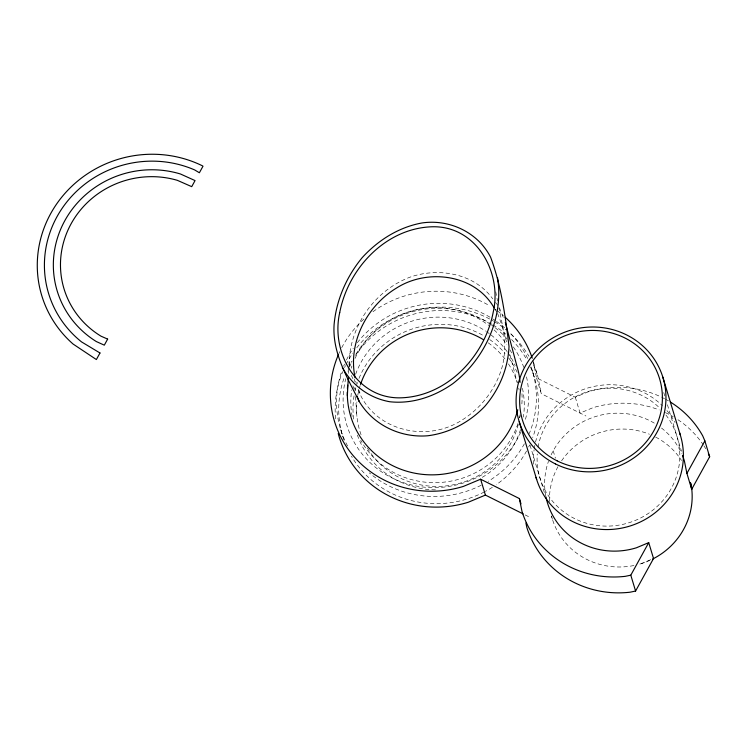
<?xml version="1.0" encoding="UTF-8"?>
<svg xmlns="http://www.w3.org/2000/svg" width="747" height="747" viewBox="0 0 747 747"><rect width="100%" height="100%" fill="white"/><g stroke="black" fill="none" stroke-linecap="round" stroke-linejoin="round"><path stroke-width="0.56" stroke-dasharray="3.73 2.8" d="M348.569 373.416L348.69 371.082M349.017 365.255C349.129 326.99 373.92 290.947 409.692 277.286C438.246 267.024 474.42 273.299 492.749 298.903M532.975 360.39L536.523 377.851L575.283 397.199L587.87 391.942A98.455 94.495 -16.8 0 1 661.59 397.199M641.253 563.64L652.504 558.933M536.523 377.851L541.314 393.725L585.928 415.995M525.16 514.926L530.034 517.354M495.504 302.386L498.268 305.878M494.691 308.763L497.035 312.498M358.168 389.747C373.621 430.655 426.089 443.092 461.525 420.384C479.546 409.3 493.412 392.128 500.481 372.193C508.109 351.146 503.525 328.895 498.856 307.773M351.37 375.414L353.798 380.531M499.388 307.801L504.076 319.361M352.873 385.779L354.153 388.935M497.623 313.432L502.628 327.139L507.017 343.788M355.591 381.157L356.366 383.267M358.672 389.589L360.596 394.864M663.747 392.558L664.755 395.919M667.426 404.743L681.469 451.281M575.283 397.199L580.083 413.072L592.66 407.815A98.455 94.495 -16.8 0 1 659.209 409.944M533.619 362.51L537.775 376.264L541.314 393.725M532.172 370.11L534.348 377.328M553.191 450.805L555.423 458.21M530.015 445.072L544.731 493.814M551.417 515.972L552.425 519.296M340.735 429.665L342.91 436.883M509.949 354.89L517.26 382.641A82.347 79.033 -16.8 0 0 507.671 362.715M495.747 291.825L497.521 300.938M349.213 361.763L349.736 366.394M354.311 379.196L354.47 381.521M354.881 387.329L355.124 390.812M355.535 396.62L356.926 416.368M335.608 418.787A103.824 99.65 -16.8 0 1 342.742 371.614M344.535 367.552A103.824 99.65 -16.8 0 1 345.497 365.554M346.001 364.573A103.824 99.65 -16.8 0 1 352.799 353.126M356.777 347.728A103.824 99.65 -16.8 0 1 493.599 321.182M494.551 321.752A103.824 99.65 -16.8 0 1 506.401 330.053M510.799 333.862A103.824 99.65 -16.8 0 1 528.941 356.3M533.209 364.452A103.824 99.65 -16.8 0 1 537.775 376.264M665.381 412.587A98.455 94.495 -16.8 0 1 673.243 416.742M677.949 419.702A98.455 94.495 -16.8 0 1 703.254 444.82M703.898 445.791A98.455 94.495 -16.8 0 1 705.766 448.742M649.498 560.53A71.6 68.724 -16.8 0 1 639.161 564.256M633.923 565.516A71.6 68.724 -16.8 0 1 551.501 516.065M549.456 501.592A71.6 68.724 -16.8 0 1 557.981 466.679M561.595 460.815A71.6 68.724 -16.8 0 1 649.442 434.24M655.689 437.107A71.6 68.724 -16.8 0 1 681.544 460.507M530.407 366.936A100.247 96.214 -16.8 0 1 532.686 437.63M529.642 444.941A100.247 96.214 -16.8 0 1 528.661 446.986M526.57 451.001A100.247 96.214 -16.8 0 1 496.223 484.728M492.376 487.305A100.247 96.214 -16.8 0 1 485.401 491.386M484.383 491.918A100.247 96.214 -16.8 0 1 351.435 456.156M343.956 440.03A100.247 96.214 -16.8 0 1 344.582 376.581M348.102 368.234A100.247 96.214 -16.8 0 1 351.809 361.24M355.441 355.46A100.247 96.214 -16.8 0 1 488.071 322.125M489.07 322.667A100.247 96.214 -16.8 0 1 492.03 324.338M493.001 324.917A100.247 96.214 -16.8 0 1 505.784 334.152M511.555 339.512A100.247 96.214 -16.8 0 1 526.383 359.018M338.821 353.704A103.824 99.65 -16.8 0 1 339.745 351.678M341.715 347.71A103.824 99.65 -16.8 0 1 365.059 318.035M372.949 311.723A103.824 99.65 -16.8 0 1 489.761 305.878M494.439 308.856A103.824 99.65 -16.8 0 1 496.26 310.117M497.157 310.752A103.824 99.65 -16.8 0 1 503.394 315.673M545.74 495.784A71.6 68.724 -16.8 0 1 548.503 461.235M551.109 454.886A71.6 68.724 -16.8 0 1 655.875 424.091M661.487 428.022A71.6 68.724 -16.8 0 1 681.591 453.522M662.589 397.684A98.455 94.495 -16.8 0 1 664.559 398.702M665.54 399.225A98.455 94.495 -16.8 0 1 668.444 400.868M351.211 368.224A86.82 83.328 -16.8 0 1 351.949 366.011M355.04 358.411A86.82 83.328 -16.8 0 1 488.771 325.431M494.084 329.894A86.82 83.328 -16.8 0 1 506.868 344.778M509.874 349.643A86.82 83.328 -16.8 0 1 512.545 354.76M522.452 388.281A85.924 82.469 -16.8 0 1 523.386 417.106M520.491 429.618A85.924 82.469 -16.8 0 1 480.676 478.267M435.501 489.864A85.924 82.469 -16.8 0 1 357.299 434.819M353.63 419.067A85.924 82.469 -16.8 0 1 354.255 394.799M355.208 390.214A85.924 82.469 -16.8 0 1 355.787 387.945M356.767 384.584A85.924 82.469 -16.8 0 1 357.458 382.511M358.999 378.412A85.924 82.469 -16.8 0 1 484.121 336.001M489.687 339.549A85.924 82.469 -16.8 0 1 505.037 353.396M508.66 357.934A85.924 82.469 -16.8 0 1 517.41 372.921M518.717 387.982A82.347 79.033 -16.8 0 1 519.184 390.158M520.155 414.482A82.347 79.033 -16.8 0 1 519.688 417.797M518.306 424.38A82.347 79.033 -16.8 0 1 449.787 485.419A82.347 79.033 -16.8 0 1 367.207 447.733M361.062 434.707A82.347 79.033 -16.8 0 1 356.879 401.933M357.766 395.312A82.347 79.033 -16.8 0 1 358.952 389.831M359.242 388.739A82.347 79.033 -16.8 0 1 360.185 385.527M488.239 342.845A82.347 79.033 -16.8 0 1 505.065 359.092M526.514 376.843A93.086 89.341 -16.8 0 1 524.824 421.485M520.939 431.887A93.086 89.341 -16.8 0 1 406.265 483.57A93.086 89.341 -16.8 0 1 345.73 378.729M347.953 371.268A93.086 89.341 -16.8 0 1 349.101 368.14M349.503 367.113A93.086 89.341 -16.8 0 1 352.229 361.006M355.992 354.125A93.086 89.341 -16.8 0 1 490.648 324.413M491.563 325.048A93.086 89.341 -16.8 0 1 494.271 327.027M495.149 327.709A93.086 89.341 -16.8 0 1 507.213 339.091M513.31 346.888A93.086 89.341 -16.8 0 1 523.778 367.365M521.976 393.669A85.924 82.469 -16.8 0 1 521.649 406.433M520.136 415.64A85.924 82.469 -16.8 0 1 519.595 417.918M517.979 423.446A85.924 82.469 -16.8 0 1 443.97 482.151A85.924 82.469 -16.8 0 1 360.773 440.282M352.173 416.434A85.924 82.469 -16.8 0 1 351.697 389.887M355.637 374.266A85.924 82.469 -16.8 0 1 485.69 331.108M486.605 331.715A85.924 82.469 -16.8 0 1 489.294 333.61M491.031 334.927A85.924 82.469 -16.8 0 1 507.166 351.66M507.839 352.612A85.924 82.469 -16.8 0 1 515.234 365.703M531.126 366.954A100.247 96.214 -16.8 0 1 529.278 433.577M524.394 443.783A100.247 96.214 -16.8 0 1 488.23 481.311M481.18 485.233A100.247 96.214 -16.8 0 1 369.298 472.842M347.626 446.043A100.247 96.214 -16.8 0 1 342.023 370.428M343.629 366.198A100.247 96.214 -16.8 0 1 344.516 364.116M346.421 359.998A100.247 96.214 -16.8 0 1 353.266 348.242M357.299 342.714A100.247 96.214 -16.8 0 1 491.797 318.297M492.749 318.904A100.247 96.214 -16.8 0 1 495.588 320.78M496.512 321.425A100.247 96.214 -16.8 0 1 505.299 328.419M510.939 333.909A100.247 96.214 -16.8 0 1 527.765 358.709M665.941 415.033A71.6 68.724 -16.8 0 1 628.348 522.928A71.6 68.724 -16.8 0 1 537.252 453.952M538.083 447.182A71.6 68.724 -16.8 0 1 587.431 391.717A71.6 68.724 -16.8 0 1 659.909 408.236M533.722 464.204A75.186 72.16 -16.8 0 1 534.105 449.741M534.254 448.63A75.186 72.16 -16.8 0 1 534.824 445.305M535.534 442.047A75.186 72.16 -16.8 0 1 588.617 387.758A75.186 72.16 -16.8 0 1 662.328 405.64M666.922 410.579A75.186 72.16 -16.8 0 1 675.064 422.522"/><path stroke-width="1.12" d="M347.346 395.555L348.307 378.075M635.585 591.045L630.795 575.181L648.732 542.639L653.532 558.513L635.585 591.045L630.048 592.212A98.455 94.495 -16.8 0 1 526.784 527.27L525.916 522.993M704.86 440.87L709.65 456.744L691.703 489.276L686.913 473.411L704.86 440.87L702.722 435.875A98.455 94.495 -16.8 0 0 670.358 402.026M520.986 503.851L519.389 498.566L480.62 479.21L463.504 486.362A103.824 99.65 -16.8 0 1 356.907 459.788A103.824 99.65 -16.8 0 1 338.382 354.722M523.161 513.927L485.41 495.084L468.304 502.236A103.824 99.65 -16.8 0 1 338.232 433.531M648.732 542.639L636.463 547.766A71.6 68.724 -16.8 0 1 545.954 496.895M630.795 575.181L625.258 576.339A98.455 94.495 -16.8 0 1 521.994 511.406L519.389 498.566M359.26 401.55C373.341 425.108 400.672 438.087 427.816 435.762C449.647 432.999 469.508 422.279 484.691 406.48C499.145 389.701 507.997 368.729 509.015 346.533C505.402 316.354 501.284 285.756 490.592 257.164C477.791 232.28 449.461 218.936 422.046 222.951C398.627 227.2 378.094 240.245 362.174 257.659C346.524 276.698 336.374 299.771 334.114 324.385C332.126 352.593 347.103 377.31 359.26 401.55L357.131 396.293M342.359 367.449C352.182 385.489 369.504 398.188 389.785 401.746C412.4 404.22 434.465 396.573 452.841 383.65C484.644 359.018 504.02 317.839 497.483 277.51M494.103 307.829C475.139 274.345 427.807 268.173 396.704 287.922C366.674 305.981 347.7 342.854 355.086 377.758M708.371 453.746L709.65 456.744M505.346 322.517L516.737 365.442A86.82 83.328 -16.8 0 1 520.071 382.343M662.813 377.095L680.246 434.81M519.23 421.756L536.663 479.481M480.62 479.21L485.41 495.084M690.321 482.45L691.703 489.276M686.913 473.411L684.373 460.89A71.6 68.724 -16.8 0 0 682.478 455.595M690.844 483.281A71.6 68.724 -16.8 0 1 652.504 559.111M505.149 317.204A103.824 99.65 -16.8 0 1 532.275 358.215M517.755 409.786A86.82 83.328 -16.8 0 1 422.681 474.382A86.82 83.328 -16.8 0 1 347.308 392.119M347.43 388.664A86.82 83.328 -16.8 0 1 347.691 385.191M360.53 384.462A82.347 79.033 -16.8 0 1 483.524 339.736M679.555 432.718A75.186 72.16 -16.8 0 1 629.936 526.037A75.186 72.16 -16.8 0 1 536.038 477.361M339.717 312.601C330.576 352.36 356.842 399.197 401.046 397.824C447.369 396.293 484.952 355.974 493.244 312.003C502.376 272.244 476.11 225.407 431.915 226.78C385.592 228.311 348.009 268.631 339.717 312.601M99.986 352.986L96.372 359.55L73.103 344.059A112.778 108.24 -16.8 0 1 58.107 201.905A112.778 108.24 -16.8 0 1 202.353 165.778L202.997 166.207L199.374 172.762L194.678 169.942A105.616 101.368 -16.8 0 0 61.198 209.72A105.616 101.368 -16.8 0 0 81.591 341.939L99.986 352.986M107.652 339.101L104.309 345.161L96.326 341.556A96.662 92.777 -16.8 0 1 63.187 223.783A96.662 92.777 -16.8 0 1 180.466 173.995L195.06 180.587L191.718 186.657L177.338 180.326A89.509 85.905 -16.8 0 0 69.2 227.462A89.509 85.905 -16.8 0 0 101.022 336.187L107.652 339.101M557.15 460.862A71.6 68.724 -16.8 0 0 662.365 395.863A71.6 68.724 -16.8 0 0 553.564 341.556A71.6 68.724 -16.8 0 0 557.15 460.862M555.451 463.934A75.186 72.16 -16.8 0 0 665.932 395.686A75.186 72.16 -16.8 0 0 551.688 338.662A75.186 72.16 -16.8 0 0 555.451 463.934"/></g></svg>
